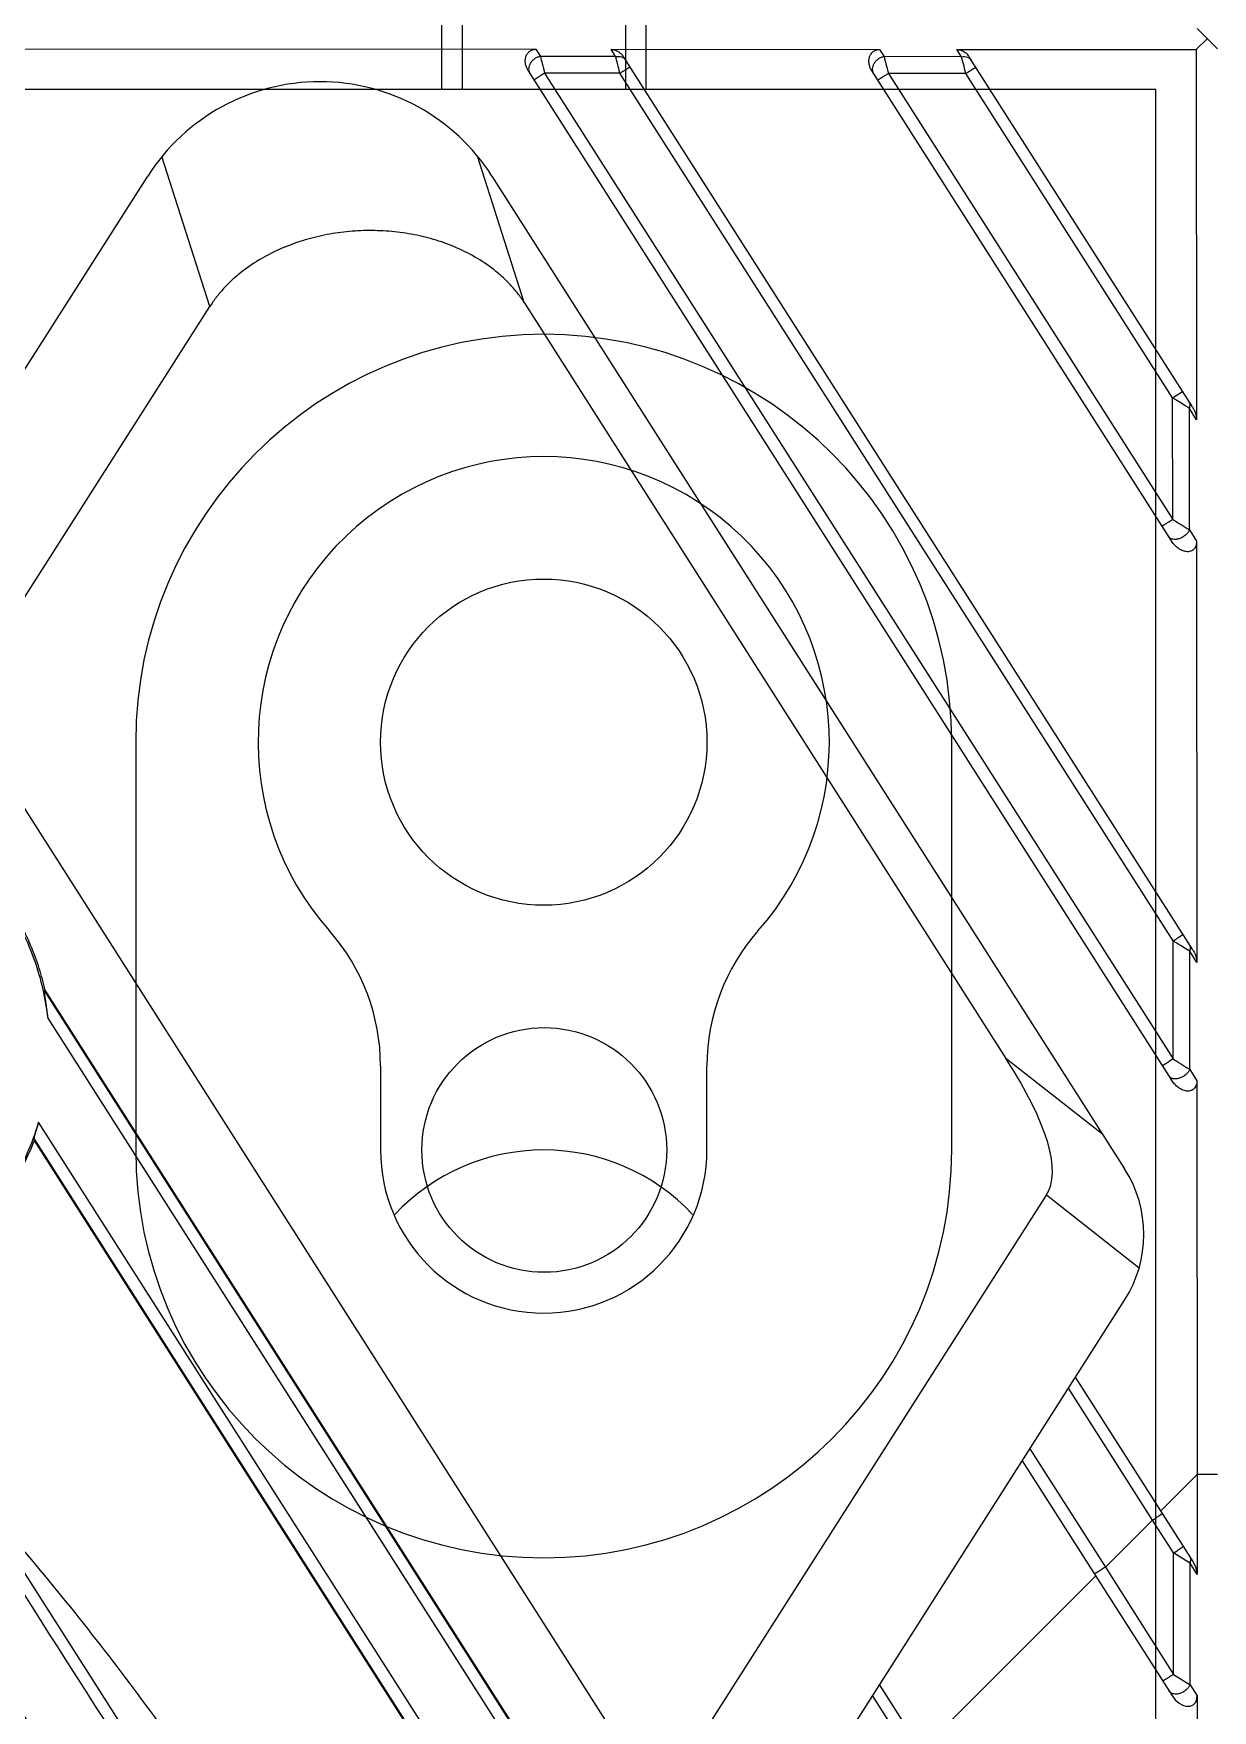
# Model space of a CAD drawing. Header units: millimetres. Extents: x 1409 to 26878, y 589 to 5187.
# Drawn here: x 15375.94 to 15404.83, y 3558.86 to 3599.97 of the extents above; entities that cross this region are included whole.
import ezdxf

# ---------------------------------------------------------------- set-up
doc = ezdxf.new("R2010")
doc.units = ezdxf.units.MM
doc.layers.add('02___PRT_ALL_AXES', color=7, linetype='Continuous')

# ---------------------------------------------------------------- blocks, each defined once
blk = doc.blocks.new('dfx')
at = {"color": 114, "linetype": 'Continuous', "lineweight": -3, "true_color": 0x139b48}
for p, q in [((13705.482, 8861.227), (13705.482, 8869.727)), ((13710.482, 8869.727), (13710.482, 8861.227)), ((13722.982, 8861.227), (13692.982, 8861.227)), ((13722.982, 8188.727), (13722.982, 8861.227)), ((13697.982, 8845.227), (13697.982, 8835.227)), ((13717.982, 8835.227), (13717.982, 8845.227)), ((13703.982, 8837.29), (13703.982, 8835.227)), ((13711.982, 8835.227), (13711.982, 8837.29))]:
    blk.add_line(p, q, dxfattribs=at)
for centre, radius, start, end in [((13707.982, 8845.227), 10, 0, 180), ((13707.982, 8845.227), 7, 318.5904, 221.4096), ((13698.982, 8837.29), 5, 0, 41.4096), ((13716.982, 8837.29), 5, 138.5904, 180), ((13707.982, 8835.227), 10, 180, 0), ((13707.982, 8835.227), 4, 180, 0), ((13707.982, 8830.227), 5, 43.1308, 136.8692)]:
    blk.add_arc(centre, radius, start, end, dxfattribs=at)
at = {"layer": '02___PRT_ALL_AXES', "color": 114, "linetype": 'Continuous', "lineweight": -3, "true_color": 0x139b48}
for p, q in [((13705.982, 8871.227), (13705.982, 8861.227)), ((13709.982, 8871.227), (13709.982, 8861.227))]:
    blk.add_line(p, q, dxfattribs=at)
blk.add_circle((13707.982, 8845.227), 4, dxfattribs=at)
blk = doc.blocks.new('*U69')
blk.add_blockref('dfx', (-13416.982, -8530.477))
blk = doc.blocks.new('*U70')
at = {"color": 0, "linetype": 'ByBlock', "lineweight": -2, "transparency": 16777216}
blk.add_blockref('*U69', (0, 675), dxfattribs=at)
blk = doc.blocks.new('1111')
at = {"color": 7, "linetype": 'Continuous'}
for p, q in [((16602.261, 7051.114), (16602.531, 7051.384)), ((16602.781, 7051.134), (16602.281, 7051.634)), ((16568.754, 7051.133), (16586.072, 7051.123)), ((16586.072, 7051.123), (16586.185, 7050.947)), ((16588.029, 7050.946), (16586.185, 7050.947)), ((16587.916, 7051.122), (16594.495, 7051.118)), ((16588.029, 7050.946), (16587.916, 7051.122)), ((16602.174, 7029.042), (16588.23, 7050.929)), ((16594.495, 7051.118), (16594.607, 7050.942)), ((16596.505, 7050.94), (16594.607, 7050.942)), ((16596.392, 7051.117), (16602.261, 7051.114)), ((16596.505, 7050.94), (16596.392, 7051.117)), ((16602.166, 7042.354), (16596.706, 7050.924)), ((16602.261, 7051.114), (16602.266, 7042.04)), ((16585.888, 7050.595), (16601.654, 7025.848)), ((16588.134, 7050.538), (16586.29, 7050.54)), ((16586.29, 7050.54), (16601.695, 7026.365)), ((16601.692, 7029.261), (16588.134, 7050.538)), ((16594.31, 7050.59), (16601.647, 7039.073)), ((16596.613, 7050.531), (16594.714, 7050.532)), ((16594.714, 7050.532), (16601.683, 7039.595)), ((16601.681, 7042.577), (16596.613, 7050.531)), ((16578.083, 7044.815), (16576.911, 7048.494)), ((16585.789, 7044.911), (16584.646, 7048.5)), ((16570.281, 7038.152), (16576.564, 7048.014)), ((16584.998, 7048.014), (16600.504, 7023.675)), ((16571.888, 7035.091), (16578.083, 7044.815)), ((16585.789, 7044.911), (16597.596, 7026.378)), ((16601.681, 7042.577), (16601.924, 7042.732)), ((16601.683, 7039.595), (16601.681, 7042.577)), ((16602.092, 7039.337), (16602.09, 7042.317)), ((16602.266, 7042.04), (16602.09, 7042.317)), ((16602.092, 7039.337), (16602.268, 7039.059)), ((16602.268, 7039.059), (16602.274, 7028.728)), ((16570.281, 7037.615), (16590.438, 7005.975)), ((16601.695, 7026.365), (16601.692, 7029.261)), ((16602.098, 7029.005), (16602, 7029.067)), ((16602.1, 7026.109), (16602.098, 7029.005)), ((16602.274, 7028.728), (16602.098, 7029.005)), ((16574.028, 7028.042), (16574.048, 7028.05)), ((16589.644, 7003.529), (16574.028, 7028.042)), ((16578.403, 7021.175), (16574.028, 7028.042)), ((16589.655, 7003.551), (16574.048, 7028.05)), ((16589.407, 7003.369), (16574.119, 7027.362)), ((16582.231, 7014.631), (16574.119, 7027.362)), ((16599.968, 7024.516), (16597.596, 7026.378)), ((16602.1, 7026.109), (16602.276, 7025.833)), ((16602.276, 7025.833), (16602.282, 7016.178)), ((16588.31, 7002.182), (16573.889, 7024.815)), ((16588.044, 7002.02), (16573.779, 7024.412)), ((16583.531, 7009.104), (16573.779, 7024.412)), ((16588.062, 7001.958), (16573.784, 7024.37)), ((16589.081, 7008.105), (16598.585, 7023.023)), ((16600.858, 7021.239), (16598.585, 7023.023)), ((16585.991, 7009.264), (16578.403, 7021.175)), ((16602.181, 6968.814), (16569.293, 7020.437)), ((16591.281, 7005.975), (16600.504, 7020.451)), ((16602.181, 7014.04), (16599.3, 7018.562)), ((16601.19, 7015.061), (16599.129, 7018.294)), ((16598.181, 7016.806), (16600.031, 7013.902)), ((16597.996, 7016.515), (16601.659, 7010.765)), ((16602.282, 7016.178), (16601.388, 7015.284)), ((16602.781, 7016.178), (16602.282, 7016.178)), ((16602.282, 7016.178), (16602.282, 7013.726)), ((16601.19, 7015.061), (16600.031, 7013.902)), ((16601.704, 7014.254), (16601.19, 7015.061)), ((16585.819, 7009), (16582.231, 7014.631)), ((16602.009, 7014.062), (16601.704, 7014.254)), ((16601.704, 7011.276), (16601.704, 7014.254)), ((16601.793, 7014.198), (16601.704, 7014.254)), ((16601.875, 7014.147), (16601.793, 7014.198)), ((16601.947, 7014.101), (16601.875, 7014.147)), ((16602.009, 7014.062), (16601.947, 7014.101)), ((16602.107, 7014.001), (16602.009, 7014.062)), ((16602.107, 7011.023), (16602.107, 7014.001)), ((16602.282, 7013.726), (16602.107, 7014.001)), ((16599.795, 7013.691), (16595.522, 7009.418)), ((16600.031, 7013.902), (16601.704, 7011.276)), ((16601.704, 7011.276), (16602.107, 7011.023)), ((16595.323, 7009.194), (16594.328, 7010.757)), ((16602.181, 6998.965), (16594.498, 7011.024)), ((16602.107, 7011.023), (16602.282, 7010.749)), ((16602.282, 7010.749), (16602.282, 6998.651))]:
    blk.add_line(p, q, dxfattribs=at)
for centre, radius, start, end in [((16580.781, 7045.328), 5, 32.5, 147.5), ((16559.53, 7022.898), 14.329, 5.8942, 6.0629), ((16597.974, 7022.063), 3, 327.5, 32.5)]:
    blk.add_arc(centre, radius, start, end, dxfattribs=at)
for centre, major_axis, ratio, start_param, end_param in [((16574.5, 7041.823), (-24.038, 18.866), 0.163628, -3.125474, -2.706063), ((16601.92, 7013.891), (-0.264, 0.384), 0.642651, -2.389365, -1.624536), ((16601.92, 7010.913), (-0.264, 0.384), 0.642651, 1.517057, 3.893821)]:
    blk.add_ellipse(centre, major_axis=major_axis, ratio=ratio, start_param=start_param, end_param=end_param, dxfattribs=at)
for points, knots in [([(16585.888, 7050.595), (16585.873, 7050.619), (16585.847, 7050.67), (16585.821, 7050.753), (16585.812, 7050.838), (16585.821, 7050.91), (16585.839, 7050.964), (16585.858, 7051.003), (16585.883, 7051.038), (16585.913, 7051.068), (16585.948, 7051.093), (16585.988, 7051.111), (16586.03, 7051.121), (16586.058, 7051.123), (16586.072, 7051.123)], [0, 0, 0, 0, 0.124998, 0.24996, 0.374876, 0.499711, 0.562238, 0.624764, 0.687297, 0.749832, 0.812366, 0.874896, 0.937452, 1, 1, 1, 1]), ([(16586.185, 7050.947), (16586.16, 7050.943), (16586.111, 7050.929), (16586.043, 7050.893), (16585.985, 7050.844), (16585.939, 7050.785), (16585.908, 7050.72), (16585.897, 7050.663), (16585.898, 7050.619), (16585.904, 7050.588), (16585.914, 7050.558), (16585.924, 7050.539), (16585.929, 7050.531)], [0, 0, 0, 0, 0.132249, 0.267144, 0.401673, 0.532854, 0.6584, 0.777273, 0.834477, 0.89042, 0.945481, 1, 1, 1, 1]), ([(16586.185, 7050.947), (16586.2, 7050.889), (16586.236, 7050.753), (16586.271, 7050.617), (16586.29, 7050.54)], [0, 0, 0, 0, 0.43085, 1, 1, 1, 1]), ([(16587.916, 7051.122), (16587.932, 7051.122), (16587.964, 7051.119), (16588.011, 7051.108), (16588.056, 7051.089), (16588.111, 7051.058), (16588.173, 7051.006), (16588.213, 7050.955), (16588.23, 7050.929)], [0, 0, 0, 0, 0.125034, 0.250153, 0.375239, 0.500339, 0.750146, 1, 1, 1, 1]), ([(16588.029, 7050.946), (16588.054, 7050.95), (16588.104, 7050.953), (16588.164, 7050.94), (16588.207, 7050.92), (16588.235, 7050.902), (16588.26, 7050.879), (16588.273, 7050.861), (16588.279, 7050.852)], [0, 0, 0, 0, 0.27, 0.525026, 0.647396, 0.766756, 0.884004, 1, 1, 1, 1]), ([(16588.134, 7050.538), (16588.115, 7050.616), (16588.08, 7050.752), (16588.044, 7050.887), (16588.029, 7050.946)], [0, 0, 0, 0, 0.56887, 1, 1, 1, 1]), ([(16594.31, 7050.59), (16594.295, 7050.614), (16594.268, 7050.665), (16594.243, 7050.748), (16594.234, 7050.833), (16594.243, 7050.905), (16594.261, 7050.959), (16594.28, 7050.998), (16594.305, 7051.033), (16594.335, 7051.063), (16594.371, 7051.088), (16594.41, 7051.106), (16594.452, 7051.116), (16594.48, 7051.118), (16594.495, 7051.118)], [0, 0, 0, 0, 0.125008, 0.249983, 0.374913, 0.49976, 0.56229, 0.624816, 0.687347, 0.749876, 0.812401, 0.874921, 0.937464, 1, 1, 1, 1]), ([(16594.607, 7050.942), (16594.583, 7050.937), (16594.533, 7050.923), (16594.466, 7050.887), (16594.407, 7050.838), (16594.361, 7050.78), (16594.33, 7050.715), (16594.319, 7050.658), (16594.32, 7050.614), (16594.326, 7050.583), (16594.336, 7050.553), (16594.345, 7050.535), (16594.351, 7050.526)], [0, 0, 0, 0, 0.132354, 0.267419, 0.402125, 0.533437, 0.659015, 0.777791, 0.834904, 0.890718, 0.945625, 1, 1, 1, 1]), ([(16594.607, 7050.942), (16594.623, 7050.883), (16594.659, 7050.746), (16594.694, 7050.61), (16594.714, 7050.532)], [0, 0, 0, 0, 0.431744, 1, 1, 1, 1]), ([(16596.392, 7051.117), (16596.408, 7051.117), (16596.44, 7051.114), (16596.487, 7051.103), (16596.531, 7051.085), (16596.587, 7051.053), (16596.649, 7051.002), (16596.688, 7050.951), (16596.706, 7050.924)], [0, 0, 0, 0, 0.12502, 0.250128, 0.375208, 0.500305, 0.750122, 1, 1, 1, 1]), ([(16596.505, 7050.94), (16596.53, 7050.945), (16596.58, 7050.947), (16596.64, 7050.935), (16596.683, 7050.915), (16596.711, 7050.896), (16596.736, 7050.874), (16596.749, 7050.856), (16596.755, 7050.847)], [0, 0, 0, 0, 0.27038, 0.525506, 0.647826, 0.767078, 0.884175, 1, 1, 1, 1]), ([(16596.613, 7050.531), (16596.593, 7050.608), (16596.557, 7050.745), (16596.521, 7050.881), (16596.505, 7050.94)], [0, 0, 0, 0, 0.567971, 1, 1, 1, 1]), ([(16586.29, 7050.54), (16586.274, 7050.529), (16586.241, 7050.508), (16586.2, 7050.482), (16586.169, 7050.461), (16586.147, 7050.447), (16586.127, 7050.434), (16586.108, 7050.421), (16586.091, 7050.41), (16586.076, 7050.4), (16586.063, 7050.391), (16586.054, 7050.384), (16586.048, 7050.38), (16586.044, 7050.377), (16586.04, 7050.374), (16586.038, 7050.372), (16586.036, 7050.371), (16586.034, 7050.369), (16586.034, 7050.368), (16586.033, 7050.368), (16586.033, 7050.368)], [0, 0, 0, 0, 0.193181, 0.379898, 0.468435, 0.5526, 0.631545, 0.704459, 0.770633, 0.829388, 0.880157, 0.92242, 0.940229, 0.955767, 0.968997, 0.979882, 0.9884, 0.994551, 0.998356, 1, 1, 1, 1]), ([(16588.134, 7050.538), (16588.151, 7050.548), (16588.182, 7050.568), (16588.221, 7050.593), (16588.251, 7050.611), (16588.271, 7050.624), (16588.291, 7050.636), (16588.309, 7050.647), (16588.325, 7050.657), (16588.339, 7050.665), (16588.352, 7050.673), (16588.361, 7050.678), (16588.367, 7050.681), (16588.371, 7050.684), (16588.375, 7050.685), (16588.377, 7050.687), (16588.38, 7050.688), (16588.381, 7050.689), (16588.382, 7050.689), (16588.383, 7050.689), (16588.383, 7050.689)], [0, 0, 0, 0, 0.196536, 0.384666, 0.473346, 0.557364, 0.635938, 0.708324, 0.77387, 0.831956, 0.882064, 0.923722, 0.94126, 0.956554, 0.96957, 0.980274, 0.988646, 0.994687, 0.998414, 1, 1, 1, 1]), ([(16594.714, 7050.532), (16594.697, 7050.522), (16594.664, 7050.5), (16594.624, 7050.474), (16594.592, 7050.454), (16594.57, 7050.44), (16594.55, 7050.427), (16594.531, 7050.414), (16594.514, 7050.403), (16594.499, 7050.393), (16594.486, 7050.384), (16594.476, 7050.378), (16594.47, 7050.373), (16594.466, 7050.371), (16594.463, 7050.368), (16594.46, 7050.366), (16594.458, 7050.365), (16594.457, 7050.364), (16594.456, 7050.363), (16594.455, 7050.363), (16594.455, 7050.362), (16594.455, 7050.362), (16594.455, 7050.362)], [0, 0, 0, 0, 0.193195, 0.379978, 0.468561, 0.552777, 0.631773, 0.704739, 0.770959, 0.829753, 0.880552, 0.92283, 0.94064, 0.956174, 0.969393, 0.980257, 0.988743, 0.994842, 0.996996, 0.998556, 0.999535, 1, 1, 1, 1]), ([(16596.613, 7050.531), (16596.629, 7050.541), (16596.66, 7050.561), (16596.699, 7050.585), (16596.728, 7050.604), (16596.749, 7050.617), (16596.768, 7050.629), (16596.786, 7050.64), (16596.802, 7050.65), (16596.816, 7050.659), (16596.829, 7050.666), (16596.838, 7050.672), (16596.844, 7050.675), (16596.848, 7050.677), (16596.851, 7050.679), (16596.854, 7050.681), (16596.856, 7050.682), (16596.857, 7050.683), (16596.858, 7050.683), (16596.859, 7050.683), (16596.859, 7050.683), (16596.859, 7050.683), (16596.859, 7050.683)], [0, 0, 0, 0, 0.196747, 0.385025, 0.473758, 0.557816, 0.636419, 0.708823, 0.774377, 0.832462, 0.88256, 0.924197, 0.94172, 0.956996, 0.969989, 0.980663, 0.988996, 0.99498, 0.997091, 0.998616, 0.999566, 1, 1, 1, 1]), ([(16585.789, 7044.911), (16585.74, 7044.989), (16585.633, 7045.14), (16585.452, 7045.351), (16585.255, 7045.546), (16584.972, 7045.783), (16584.586, 7046.04), (16584.088, 7046.285), (16583.565, 7046.47), (16583.025, 7046.597), (16582.474, 7046.669), (16581.92, 7046.686), (16581.366, 7046.65), (16580.819, 7046.56), (16580.283, 7046.416), (16579.765, 7046.217), (16579.273, 7045.959), (16578.893, 7045.695), (16578.613, 7045.453), (16578.418, 7045.256), (16578.239, 7045.044), (16578.133, 7044.893), (16578.083, 7044.815)], [0, 0, 0, 0, 0.031255, 0.062514, 0.093771, 0.125031, 0.187511, 0.25, 0.312495, 0.374993, 0.437494, 0.499995, 0.562497, 0.624998, 0.687497, 0.749994, 0.812485, 0.874969, 0.906228, 0.937485, 0.968745, 1, 1, 1, 1]), ([(16601.99, 7042.381), (16601.941, 7042.413), (16601.865, 7042.461), (16601.762, 7042.526), (16601.708, 7042.56), (16601.681, 7042.577)], [0, 0, 0, 0, 0.476069, 0.735074, 1, 1, 1, 1]), ([(16602.09, 7042.317), (16602.074, 7042.327), (16602.041, 7042.349), (16602.008, 7042.37), (16601.99, 7042.381)], [0, 0, 0, 0, 0.462253, 1, 1, 1, 1]), ([(16602.09, 7042.317), (16602.096, 7042.331), (16602.105, 7042.359), (16602.11, 7042.402), (16602.105, 7042.441), (16602.095, 7042.465), (16602.088, 7042.475)], [0, 0, 0, 0, 0.279415, 0.535853, 0.773357, 1, 1, 1, 1]), ([(16602.166, 7042.354), (16602.181, 7042.33), (16602.208, 7042.282), (16602.24, 7042.204), (16602.261, 7042.123), (16602.266, 7042.068), (16602.266, 7042.04)], [0, 0, 0, 0, 0.250061, 0.500124, 0.750098, 1, 1, 1, 1]), ([(16601.683, 7039.595), (16601.666, 7039.585), (16601.633, 7039.564), (16601.592, 7039.537), (16601.561, 7039.517), (16601.539, 7039.503), (16601.518, 7039.49), (16601.499, 7039.478), (16601.481, 7039.467), (16601.466, 7039.457), (16601.454, 7039.45), (16601.446, 7039.445), (16601.441, 7039.442), (16601.436, 7039.439), (16601.432, 7039.436), (16601.429, 7039.434), (16601.426, 7039.433), (16601.424, 7039.431), (16601.423, 7039.431), (16601.422, 7039.43), (16601.422, 7039.43), (16601.421, 7039.43), (16601.421, 7039.429), (16601.42, 7039.429), (16601.42, 7039.429), (16601.42, 7039.429)], [0, 0, 0, 0, 0.193072, 0.379851, 0.468466, 0.552728, 0.631782, 0.70481, 0.771095, 0.82995, 0.880802, 0.903059, 0.923122, 0.940945, 0.956489, 0.969711, 0.980571, 0.985107, 0.989043, 0.992379, 0.995113, 0.997243, 0.998767, 0.999685, 1, 1, 1, 1]), ([(16601.683, 7039.595), (16601.722, 7039.571), (16601.78, 7039.535), (16601.855, 7039.487), (16601.909, 7039.453), (16601.961, 7039.42), (16602.009, 7039.39), (16602.052, 7039.362), (16602.079, 7039.345), (16602.092, 7039.337)], [0, 0, 0, 0, 0.284281, 0.422319, 0.555506, 0.682033, 0.799865, 0.906677, 1, 1, 1, 1]), ([(16602.092, 7039.337), (16602.081, 7039.313), (16602.052, 7039.265), (16601.993, 7039.205), (16601.921, 7039.155), (16601.854, 7039.125), (16601.799, 7039.11), (16601.748, 7039.102), (16601.698, 7039.104), (16601.654, 7039.116), (16601.625, 7039.13), (16601.601, 7039.149), (16601.589, 7039.164), (16601.584, 7039.173)], [0, 0, 0, 0, 0.12692, 0.265046, 0.408283, 0.54943, 0.617147, 0.681936, 0.800611, 0.854541, 0.905158, 0.953281, 1, 1, 1, 1]), ([(16602.268, 7039.059), (16602.268, 7039.041), (16602.266, 7039.004), (16602.253, 7038.95), (16602.23, 7038.9), (16602.196, 7038.856), (16602.15, 7038.824), (16602.098, 7038.805), (16602.042, 7038.801), (16601.969, 7038.81), (16601.9, 7038.837), (16601.837, 7038.875), (16601.777, 7038.918), (16601.711, 7038.983), (16601.667, 7039.042), (16601.647, 7039.073)], [0, 0, 0, 0, 0.062552, 0.125092, 0.187594, 0.250054, 0.312487, 0.374934, 0.437422, 0.499942, 0.624747, 0.68731, 0.749876, 0.874918, 1, 1, 1, 1]), ([(16574.119, 7027.362), (16574.092, 7027.602), (16574.01, 7028.079), (16573.807, 7028.776), (16573.527, 7029.446), (16573.172, 7030.079), (16572.748, 7030.668), (16572.26, 7031.205), (16571.714, 7031.683), (16571.315, 7031.959), (16571.109, 7032.085)], [0, 0, 0, 0, 0.124981, 0.249966, 0.37496, 0.499959, 0.624963, 0.749972, 0.874983, 1, 1, 1, 1]), ([(16574.048, 7028.05), (16574.007, 7028.231), (16573.91, 7028.589), (16573.719, 7029.112), (16573.483, 7029.617), (16573.205, 7030.099), (16572.885, 7030.556), (16572.528, 7030.983), (16572.134, 7031.377), (16571.85, 7031.616), (16571.703, 7031.73)], [0, 0, 0, 0, 0.124982, 0.249976, 0.374968, 0.499968, 0.624972, 0.749977, 0.87499, 1, 1, 1, 1]), ([(16601.692, 7029.261), (16601.708, 7029.271), (16601.739, 7029.291), (16601.778, 7029.316), (16601.807, 7029.335), (16601.827, 7029.348), (16601.846, 7029.36), (16601.864, 7029.371), (16601.879, 7029.382), (16601.893, 7029.391), (16601.905, 7029.399), (16601.914, 7029.405), (16601.92, 7029.409), (16601.923, 7029.411), (16601.926, 7029.414), (16601.929, 7029.415), (16601.931, 7029.417), (16601.932, 7029.418), (16601.933, 7029.418), (16601.933, 7029.419), (16601.933, 7029.419), (16601.933, 7029.419), (16601.933, 7029.419)], [0, 0, 0, 0, 0.197036, 0.385429, 0.47417, 0.55821, 0.636776, 0.709129, 0.774625, 0.832649, 0.882687, 0.92427, 0.94177, 0.957025, 0.97, 0.98066, 0.988983, 0.994962, 0.997072, 0.998599, 0.999554, 1, 1, 1, 1]), ([(16602, 7029.067), (16601.951, 7029.098), (16601.876, 7029.145), (16601.773, 7029.21), (16601.719, 7029.244), (16601.692, 7029.261)], [0, 0, 0, 0, 0.475095, 0.734344, 1, 1, 1, 1]), ([(16602.098, 7029.005), (16602.104, 7029.019), (16602.114, 7029.047), (16602.119, 7029.09), (16602.113, 7029.13), (16602.102, 7029.153), (16602.096, 7029.164)], [0, 0, 0, 0, 0.278272, 0.534425, 0.772409, 1, 1, 1, 1]), ([(16602.174, 7029.042), (16602.188, 7029.019), (16602.216, 7028.97), (16602.247, 7028.893), (16602.269, 7028.812), (16602.274, 7028.756), (16602.274, 7028.728)], [0, 0, 0, 0, 0.250039, 0.500094, 0.750076, 1, 1, 1, 1]), ([(16574.119, 7027.362), (16574.115, 7027.395), (16574.107, 7027.459), (16574.097, 7027.54), (16574.088, 7027.604), (16574.082, 7027.652), (16574.075, 7027.699), (16574.068, 7027.745), (16574.061, 7027.792), (16574.054, 7027.837), (16574.048, 7027.874), (16574.044, 7027.903), (16574.04, 7027.924), (16574.037, 7027.945), (16574.034, 7027.964), (16574.032, 7027.983), (16574.03, 7028), (16574.028, 7028.013), (16574.027, 7028.023), (16574.027, 7028.029), (16574.027, 7028.034), (16574.027, 7028.037), (16574.027, 7028.04), (16574.028, 7028.041), (16574.028, 7028.042)], [0, 0, 0, 0, 0.142745, 0.284716, 0.355234, 0.425328, 0.49489, 0.563783, 0.631816, 0.698713, 0.764049, 0.795926, 0.827114, 0.857427, 0.886615, 0.914302, 0.939935, 0.962686, 0.972603, 0.981305, 0.988563, 0.994152, 0.99793, 1, 1, 1, 1]), ([(16601.695, 7026.365), (16601.678, 7026.354), (16601.645, 7026.333), (16601.603, 7026.307), (16601.572, 7026.287), (16601.55, 7026.273), (16601.529, 7026.26), (16601.509, 7026.248), (16601.492, 7026.237), (16601.476, 7026.228), (16601.463, 7026.219), (16601.453, 7026.214), (16601.446, 7026.21), (16601.442, 7026.207), (16601.438, 7026.205), (16601.435, 7026.204), (16601.433, 7026.202), (16601.431, 7026.202), (16601.43, 7026.201), (16601.429, 7026.201), (16601.429, 7026.201), (16601.429, 7026.201)], [0, 0, 0, 0, 0.192802, 0.379408, 0.467967, 0.552191, 0.631222, 0.704241, 0.770527, 0.829393, 0.880263, 0.92261, 0.940451, 0.956014, 0.969259, 0.980148, 0.988655, 0.994774, 0.998509, 0.999504, 1, 1, 1, 1]), ([(16601.695, 7026.365), (16601.733, 7026.34), (16601.791, 7026.304), (16601.866, 7026.257), (16601.92, 7026.223), (16601.971, 7026.191), (16602.018, 7026.161), (16602.061, 7026.134), (16602.088, 7026.117), (16602.1, 7026.109)], [0, 0, 0, 0, 0.285447, 0.423782, 0.557073, 0.683505, 0.801042, 0.907362, 1, 1, 1, 1]), ([(16602.1, 7026.109), (16602.09, 7026.085), (16602.061, 7026.037), (16602.002, 7025.976), (16601.93, 7025.926), (16601.863, 7025.896), (16601.808, 7025.882), (16601.757, 7025.875), (16601.707, 7025.876), (16601.662, 7025.889), (16601.633, 7025.904), (16601.609, 7025.923), (16601.597, 7025.938), (16601.591, 7025.946)], [0, 0, 0, 0, 0.126818, 0.264561, 0.407299, 0.548001, 0.615572, 0.68029, 0.79911, 0.853278, 0.904242, 0.952798, 1, 1, 1, 1]), ([(16602.276, 7025.833), (16602.276, 7025.815), (16602.274, 7025.778), (16602.261, 7025.724), (16602.238, 7025.673), (16602.203, 7025.629), (16602.158, 7025.597), (16602.105, 7025.579), (16602.049, 7025.575), (16601.976, 7025.584), (16601.907, 7025.612), (16601.843, 7025.649), (16601.784, 7025.693), (16601.718, 7025.758), (16601.674, 7025.817), (16601.654, 7025.848)], [0, 0, 0, 0, 0.062571, 0.12513, 0.187649, 0.250122, 0.312559, 0.375004, 0.437483, 0.49999, 0.624773, 0.687326, 0.749883, 0.874917, 1, 1, 1, 1]), ([(16573.889, 7024.815), (16573.809, 7024.551), (16573.615, 7024.032), (16573.226, 7023.298), (16572.745, 7022.621), (16572.181, 7022.012), (16571.542, 7021.482), (16570.839, 7021.039), (16570.085, 7020.691), (16569.556, 7020.526), (16569.288, 7020.462)], [0, 0, 0, 0, 0.125004, 0.25, 0.374994, 0.499987, 0.624981, 0.749978, 0.874982, 1, 1, 1, 1]), ([(16573.779, 7024.412), (16573.779, 7024.413), (16573.779, 7024.416), (16573.779, 7024.423), (16573.781, 7024.434), (16573.784, 7024.45), (16573.788, 7024.469), (16573.794, 7024.49), (16573.803, 7024.523), (16573.815, 7024.568), (16573.832, 7024.626), (16573.85, 7024.687), (16573.869, 7024.751), (16573.882, 7024.793), (16573.889, 7024.815)], [0, 0, 0, 0, 0.00901, 0.020474, 0.050496, 0.089295, 0.135864, 0.189178, 0.248238, 0.380111, 0.525433, 0.679515, 0.838738, 1, 1, 1, 1]), ([(16569.304, 7020.421), (16569.555, 7020.482), (16570.051, 7020.634), (16570.762, 7020.951), (16571.429, 7021.352), (16572.042, 7021.83), (16572.594, 7022.379), (16573.075, 7022.99), (16573.478, 7023.655), (16573.692, 7024.128), (16573.784, 7024.37)], [0, 0, 0, 0, 0.125016, 0.25002, 0.375019, 0.500015, 0.625008, 0.750003, 0.874997, 1, 1, 1, 1]), ([(16581.407, 6997.906), (16579.027, 7001.641), (16574.267, 7009.112), (16569.507, 7016.583), (16567.127, 7020.319)], [0, 0, 0, 0, 0.499973, 1, 1, 1, 1]), ([(16583.306, 6997.906), (16581.275, 7001.093), (16577.212, 7007.468), (16573.151, 7013.843), (16571.12, 7017.032)], [0, 0, 0, 0, 0.499959, 1, 1, 1, 1]), ([(16584.01, 6997.906), (16583.82, 6998.31), (16583.433, 6999.113), (16582.931, 7000.108), (16582.52, 7000.899), (16582.103, 7001.687), (16581.569, 7002.665), (16580.908, 7003.827), (16580.226, 7004.978), (16579.524, 7006.116), (16578.561, 7007.617), (16577.307, 7009.46), (16575.721, 7011.615), (16574.054, 7013.708), (16572.89, 7015.059), (16572.296, 7015.724)], [0, 0, 0, 0, 0.062493, 0.12499, 0.15624, 0.18749, 0.249988, 0.312486, 0.374985, 0.437486, 0.499988, 0.624988, 0.74999, 0.874994, 1, 1, 1, 1]), ([(16601.19, 7015.061), (16601.206, 7015.071), (16601.237, 7015.091), (16601.282, 7015.12), (16601.317, 7015.144), (16601.343, 7015.161), (16601.36, 7015.172), (16601.375, 7015.183), (16601.389, 7015.192), (16601.401, 7015.201), (16601.41, 7015.208), (16601.417, 7015.213), (16601.421, 7015.216), (16601.424, 7015.218), (16601.426, 7015.219), (16601.427, 7015.221), (16601.428, 7015.222), (16601.428, 7015.222), (16601.428, 7015.222)], [0, 0, 0, 0, 0.196965, 0.385213, 0.557811, 0.636283, 0.708546, 0.773962, 0.831919, 0.88191, 0.923472, 0.956239, 0.969238, 0.979938, 0.988324, 0.994402, 0.99821, 1, 1, 1, 1]), ([(16601.704, 7014.254), (16601.72, 7014.264), (16601.751, 7014.284), (16601.796, 7014.313), (16601.831, 7014.337), (16601.857, 7014.354), (16601.874, 7014.365), (16601.89, 7014.376), (16601.903, 7014.385), (16601.915, 7014.394), (16601.925, 7014.401), (16601.931, 7014.406), (16601.936, 7014.409), (16601.938, 7014.411), (16601.94, 7014.412), (16601.941, 7014.414), (16601.942, 7014.414), (16601.942, 7014.415), (16601.942, 7014.415)], [0, 0, 0, 0, 0.196965, 0.385213, 0.557811, 0.636283, 0.708546, 0.773962, 0.831919, 0.88191, 0.923472, 0.956239, 0.969238, 0.979938, 0.988324, 0.994402, 0.99821, 1, 1, 1, 1]), ([(16602.107, 7014.001), (16602.113, 7014.015), (16602.122, 7014.044), (16602.126, 7014.087), (16602.121, 7014.127), (16602.11, 7014.152), (16602.103, 7014.162)], [0, 0, 0, 0, 0.277177, 0.533061, 0.771506, 1, 1, 1, 1]), ([(16600.031, 7013.902), (16600.014, 7013.891), (16599.981, 7013.87), (16599.939, 7013.844), (16599.907, 7013.825), (16599.885, 7013.811), (16599.864, 7013.798), (16599.845, 7013.786), (16599.827, 7013.776), (16599.811, 7013.766), (16599.797, 7013.758), (16599.786, 7013.752), (16599.778, 7013.747), (16599.772, 7013.745), (16599.769, 7013.743), (16599.767, 7013.742), (16599.765, 7013.741), (16599.764, 7013.741), (16599.763, 7013.741), (16599.763, 7013.741)], [0, 0, 0, 0, 0.192507, 0.378902, 0.467383, 0.551547, 0.630534, 0.703523, 0.769793, 0.828658, 0.87954, 0.921915, 0.955367, 0.968646, 0.979578, 0.988145, 0.994348, 0.998221, 1, 1, 1, 1]), ([(16601.704, 7011.276), (16601.687, 7011.265), (16601.654, 7011.244), (16601.612, 7011.218), (16601.58, 7011.198), (16601.558, 7011.185), (16601.537, 7011.172), (16601.518, 7011.16), (16601.5, 7011.149), (16601.484, 7011.14), (16601.47, 7011.132), (16601.459, 7011.126), (16601.451, 7011.121), (16601.445, 7011.118), (16601.442, 7011.117), (16601.44, 7011.116), (16601.438, 7011.115), (16601.437, 7011.115), (16601.436, 7011.115), (16601.436, 7011.115)], [0, 0, 0, 0, 0.192507, 0.378902, 0.467383, 0.551547, 0.630534, 0.703523, 0.769793, 0.828658, 0.879541, 0.921915, 0.955367, 0.968646, 0.979578, 0.988145, 0.994348, 0.998221, 1, 1, 1, 1]), ([(16602.107, 7011.023), (16602.096, 7010.999), (16602.068, 7010.951), (16602.009, 7010.89), (16601.937, 7010.84), (16601.87, 7010.81), (16601.815, 7010.796), (16601.763, 7010.789), (16601.713, 7010.791), (16601.668, 7010.804), (16601.639, 7010.819), (16601.615, 7010.838), (16601.602, 7010.854), (16601.597, 7010.862)], [0, 0, 0, 0, 0.126758, 0.264209, 0.406553, 0.546898, 0.614349, 0.679007, 0.797934, 0.852288, 0.903522, 0.952419, 1, 1, 1, 1])]:
    blk.add_open_spline(points, degree=3, knots=knots, dxfattribs=at)
at = {"layer": '02___PRT_ALL_AXES', "color": 7, "linetype": 'Continuous'}
blk.add_circle((16586.281, 7024.134), 3, dxfattribs=at)
blk = doc.blocks.new('*U147')
blk.add_blockref('1111', (-16308.281, -6888.884))
blk = doc.blocks.new('*U148')
at = {"color": 0, "linetype": 'ByBlock', "lineweight": -2, "transparency": 16777216}
blk.add_blockref('*U147', (0, 1012.5), dxfattribs=at)

msp = doc.modelspace()

# ---------------------------------------------------------------- block references
for name, p in [('*U148', (15110.4576, 2424.8499)), ('*U70', (15097.4439, 2592.8499))]:
    msp.add_blockref(name, p)

doc.saveas('drawing.dxf')
